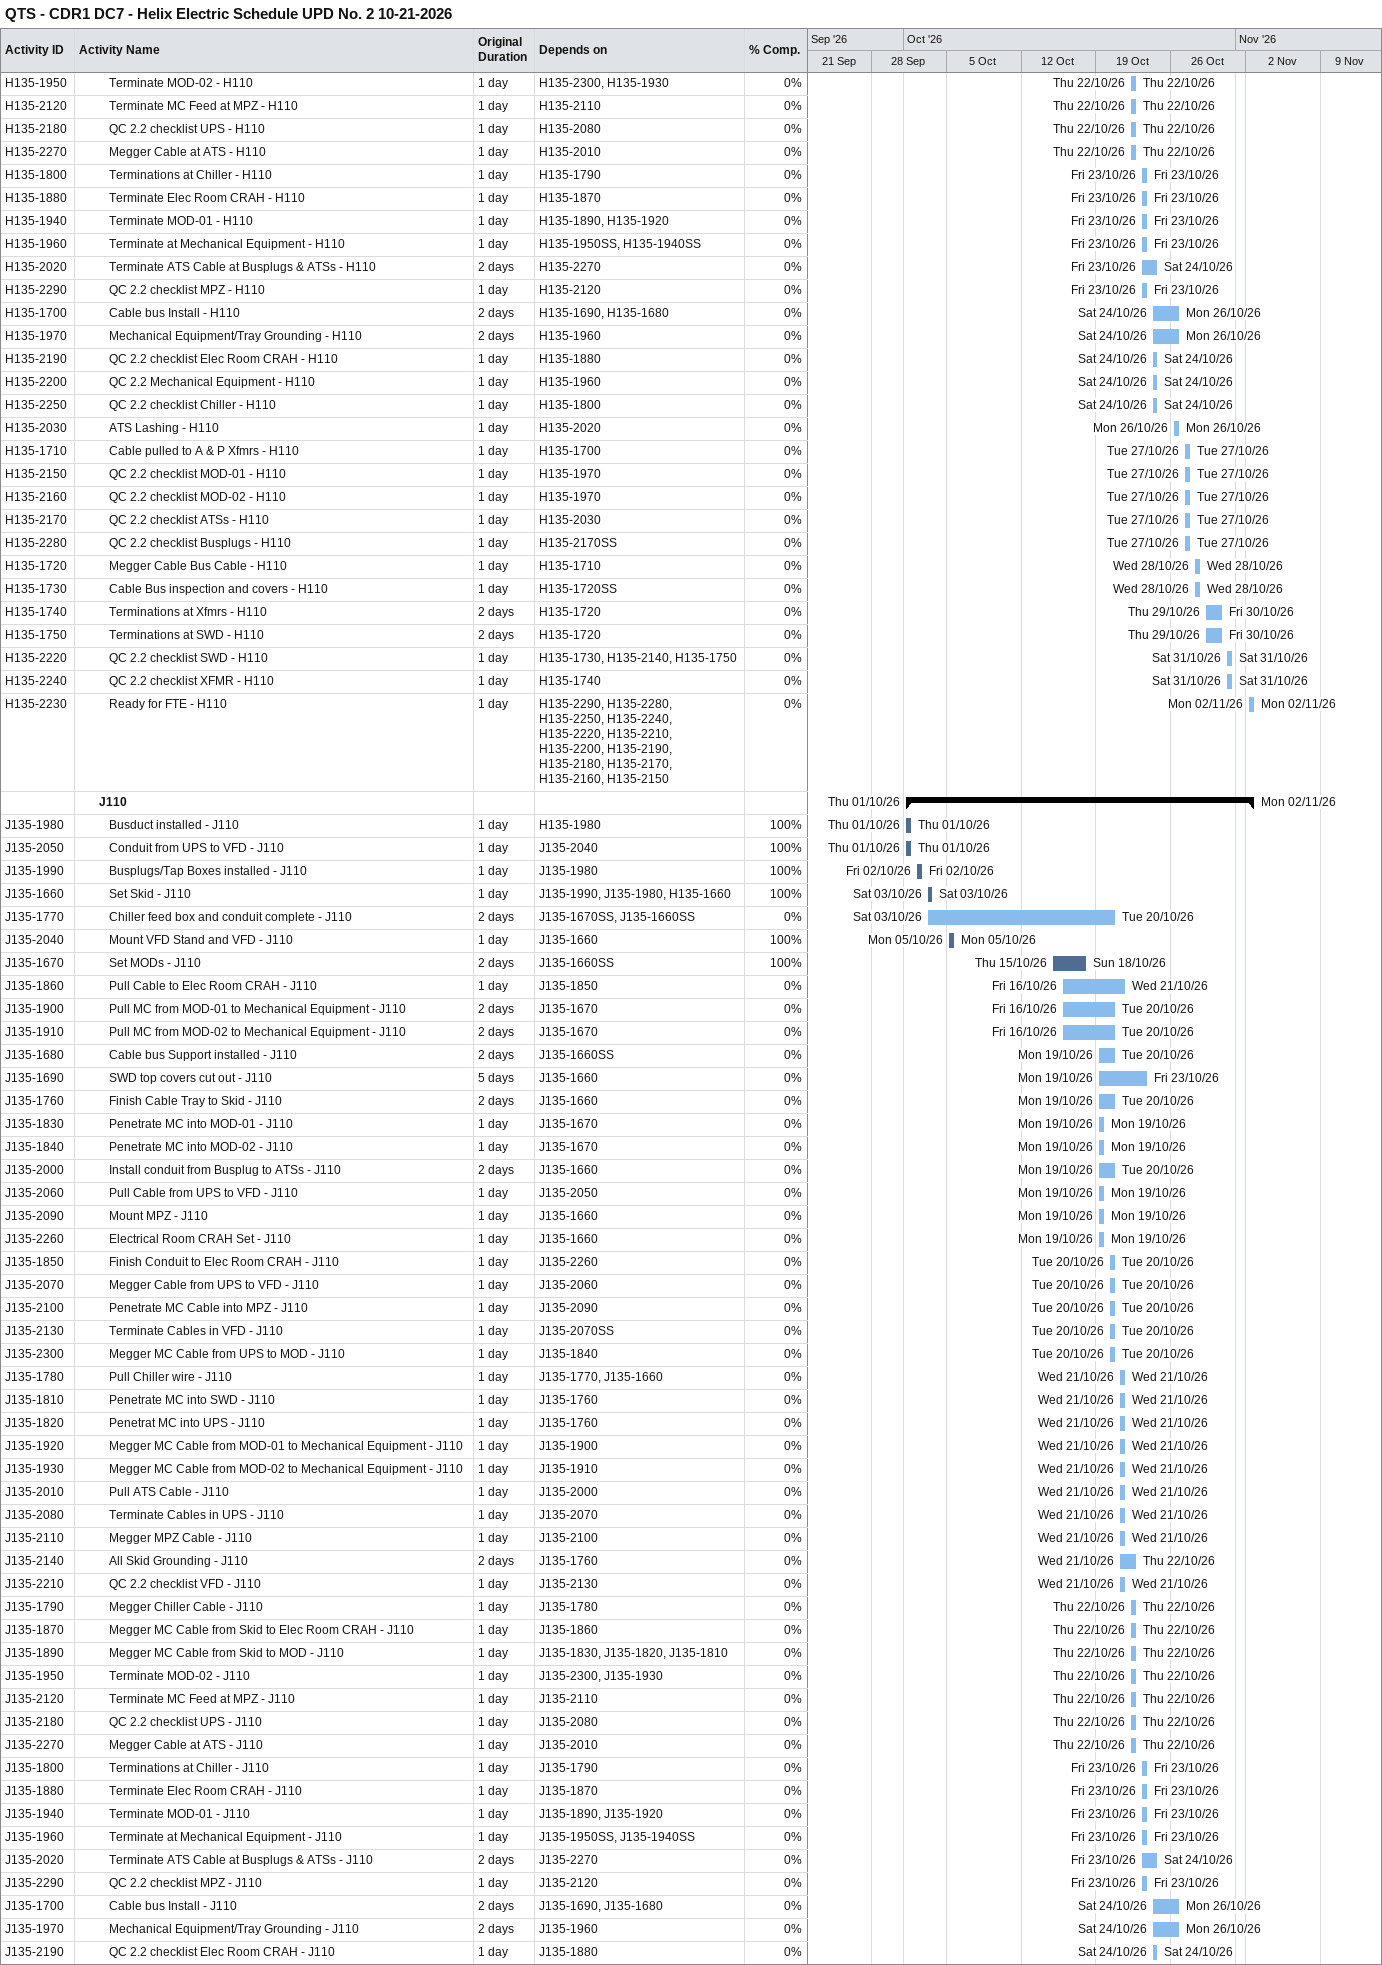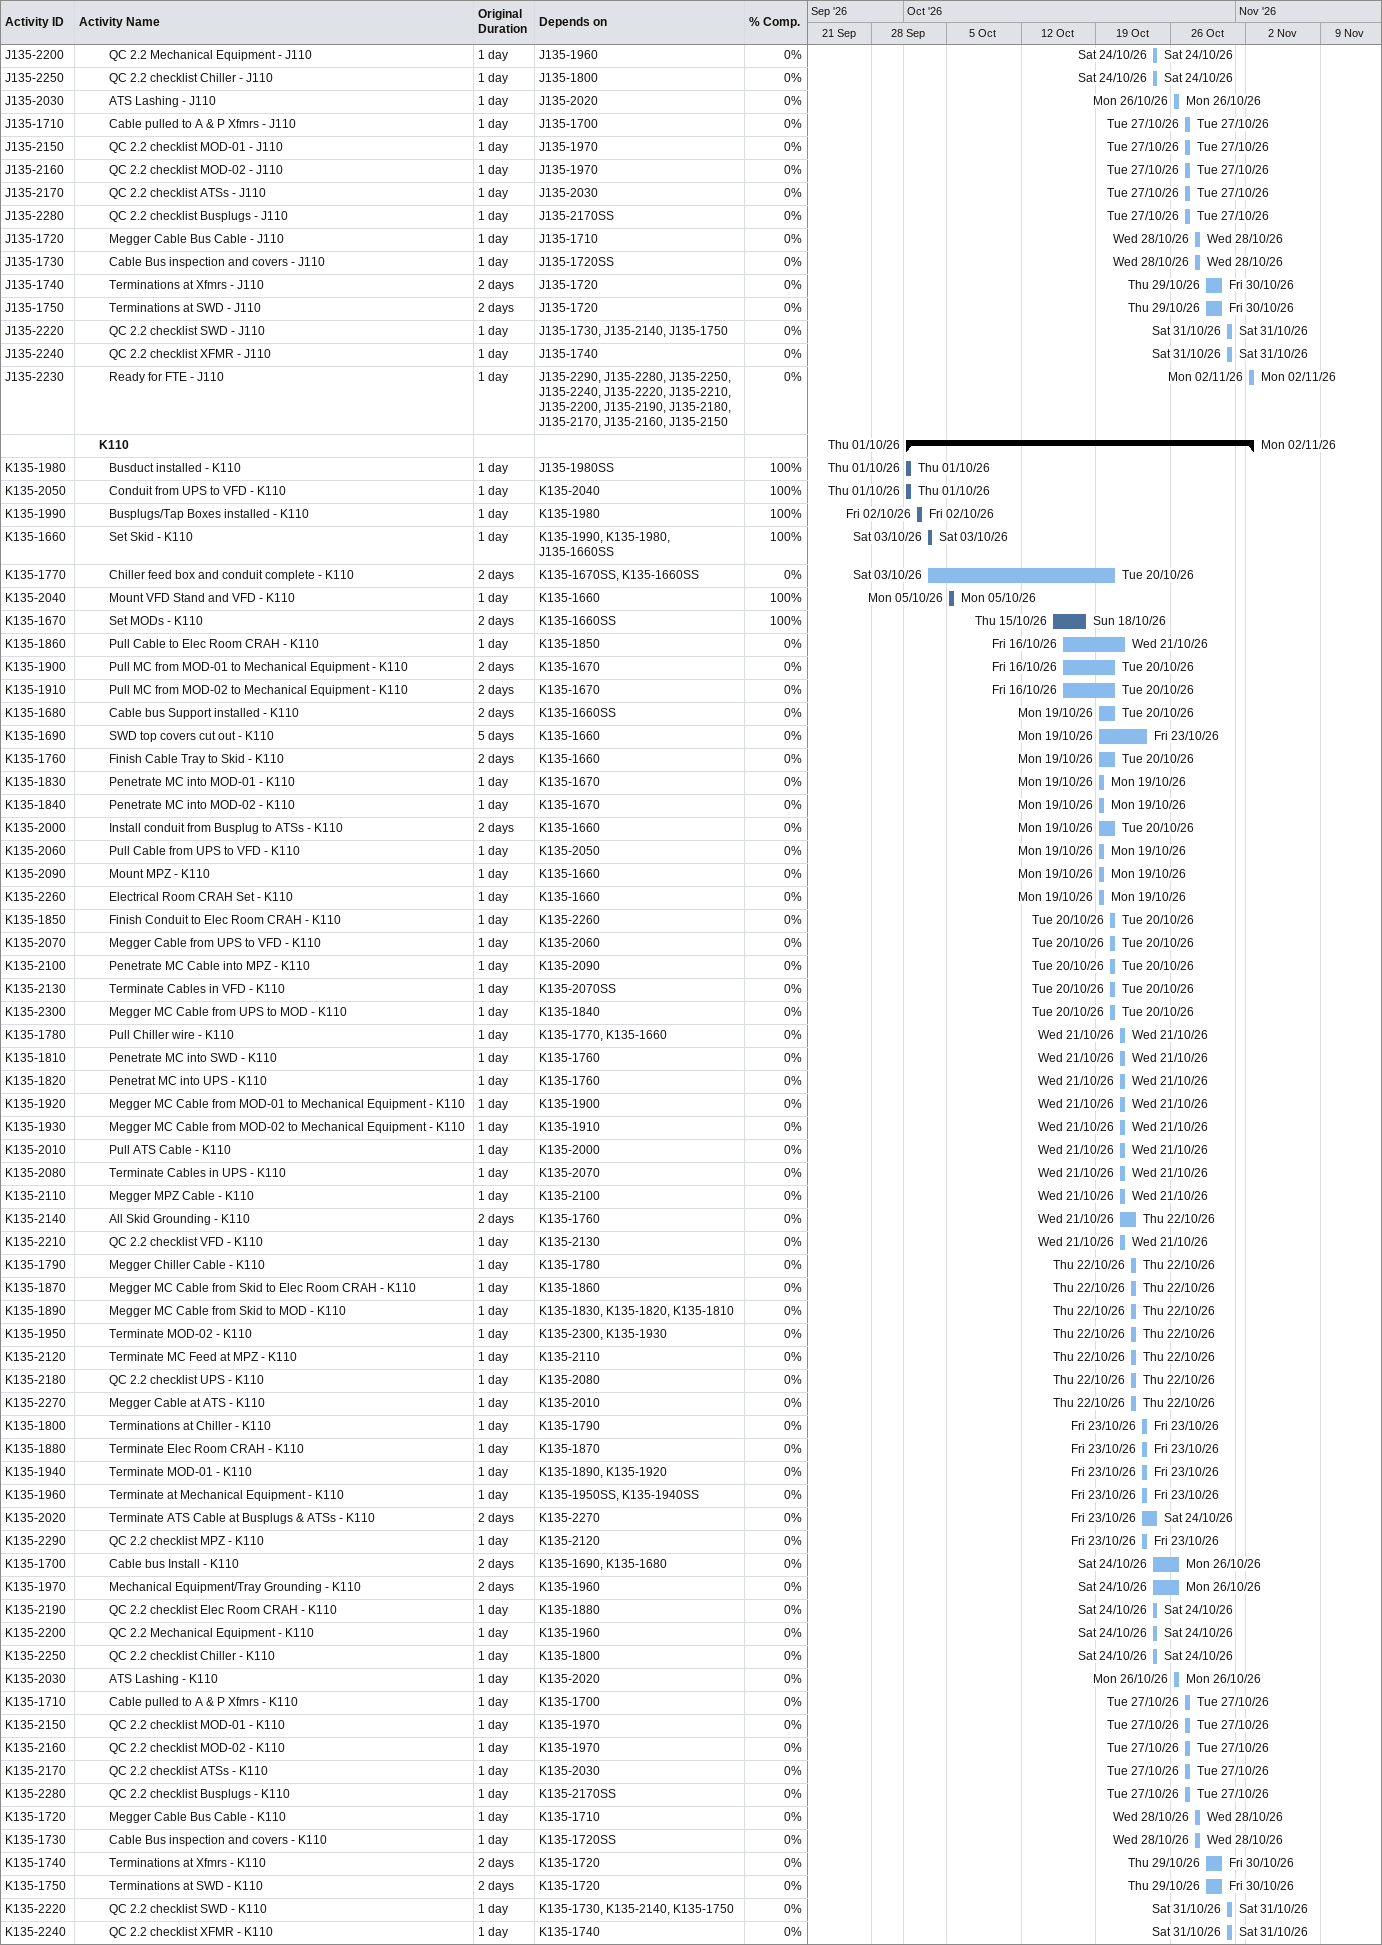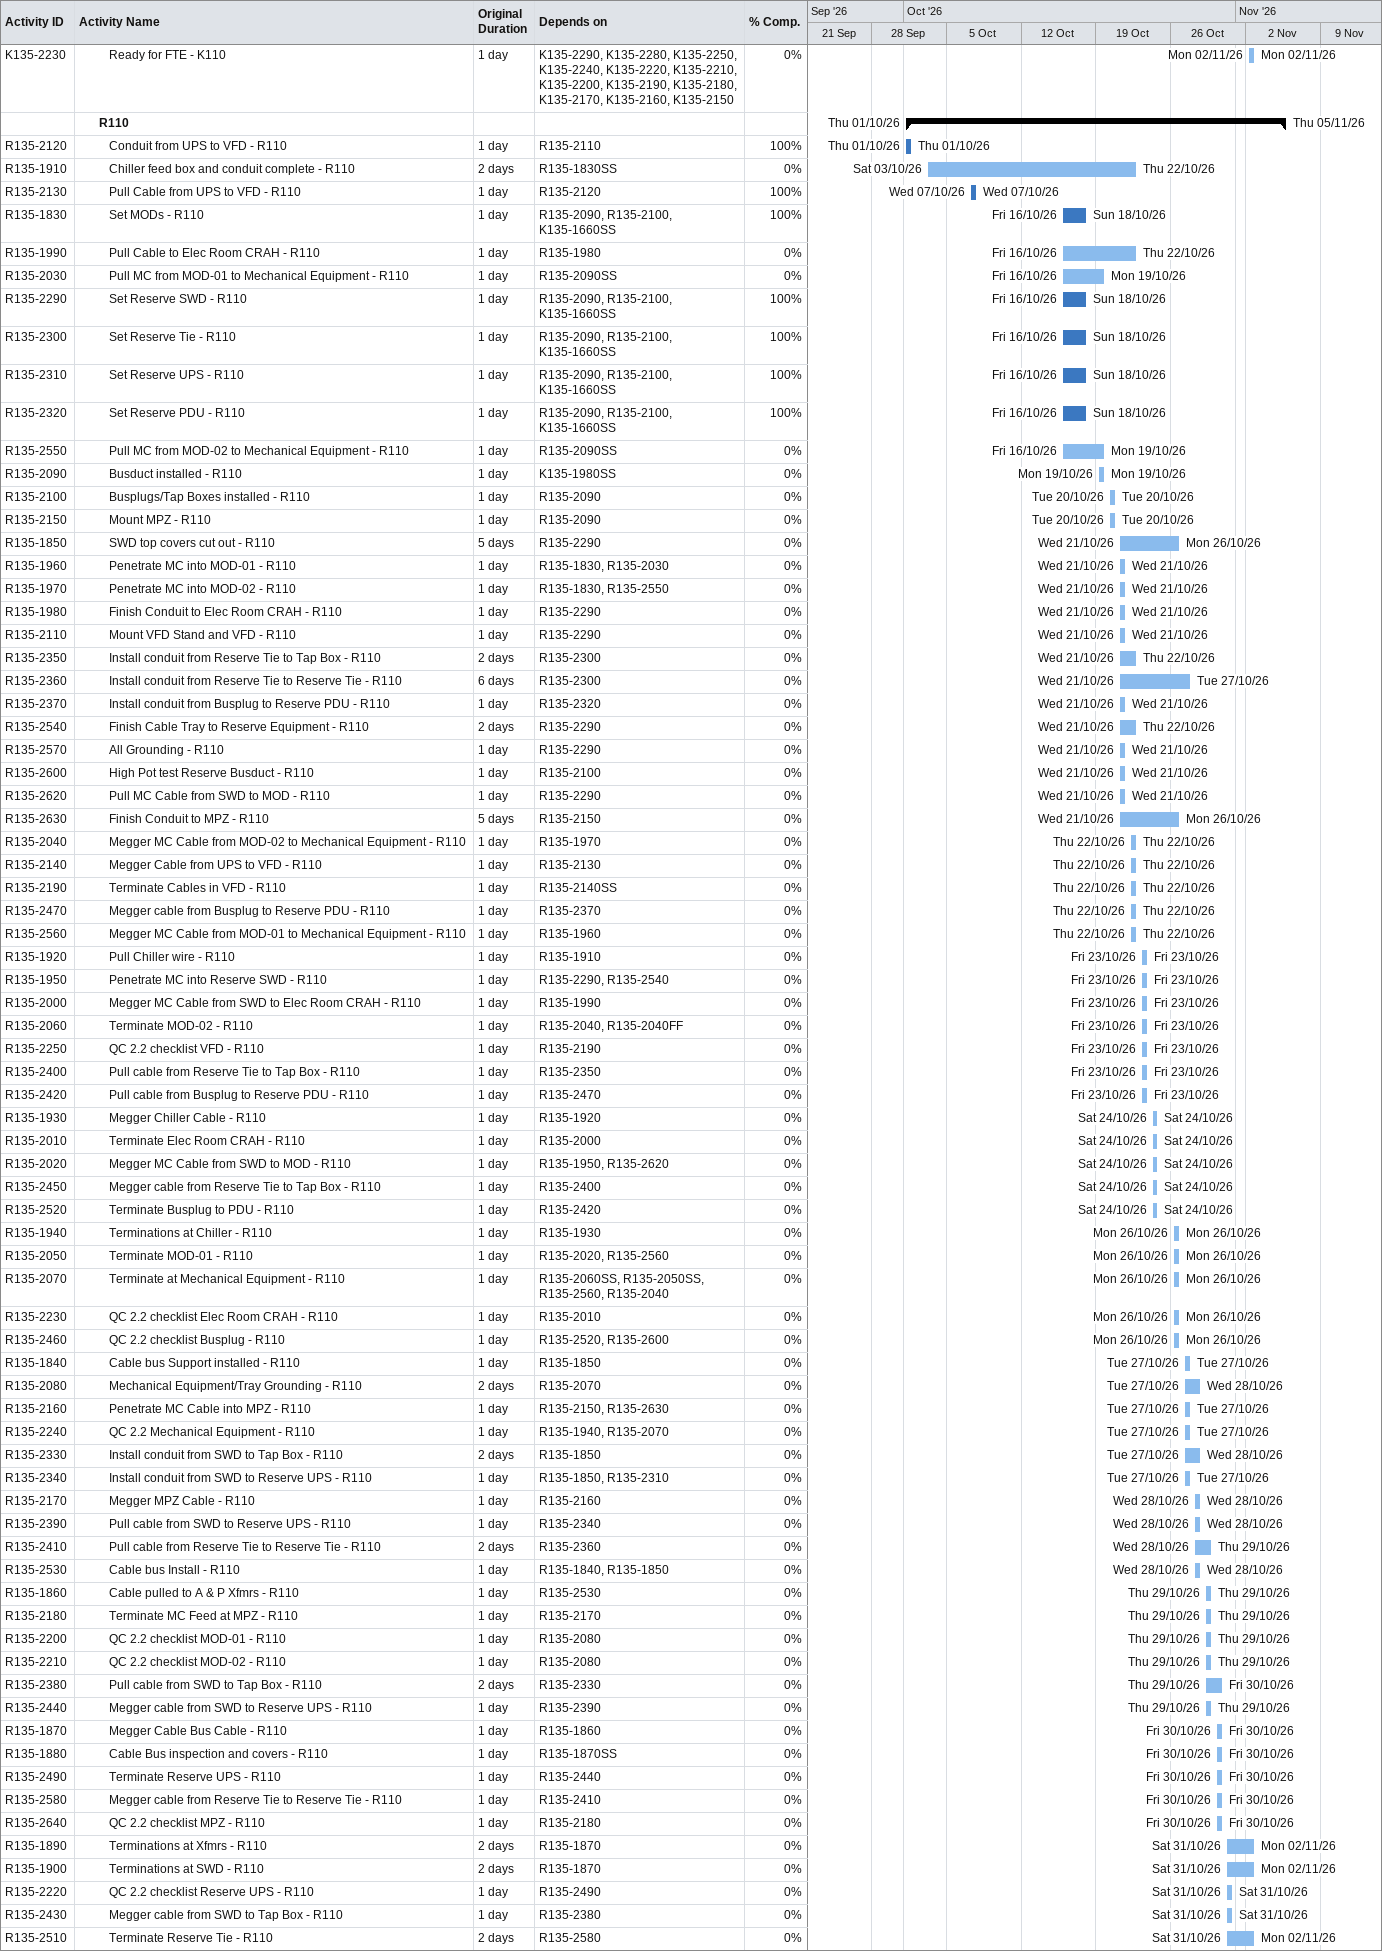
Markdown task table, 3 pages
QTS - CDR1 DC7 - Helix Electric Schedule UPD No. 2 10-21-2026

| ID | Level | Task | Original duration | Start | Finish | Predecessors | % complete |
|---|---|---|---|---|---|---|---|
| H135-1950 | 4 | Terminate MOD-02 - H110 | 1d | 2026-10-22 | 2026-10-22 | H135-2300, H135-1930 | 0 |
| H135-2120 | 4 | Terminate MC Feed at MPZ - H110 | 1d | 2026-10-22 | 2026-10-22 | H135-2110 | 0 |
| H135-2180 | 4 | QC 2.2 checklist UPS - H110 | 1d | 2026-10-22 | 2026-10-22 | H135-2080 | 0 |
| H135-2270 | 4 | Megger Cable at ATS - H110 | 1d | 2026-10-22 | 2026-10-22 | H135-2010 | 0 |
| H135-1800 | 4 | Terminations at Chiller - H110 | 1d | 2026-10-23 | 2026-10-23 | H135-1790 | 0 |
| H135-1880 | 4 | Terminate Elec Room CRAH - H110 | 1d | 2026-10-23 | 2026-10-23 | H135-1870 | 0 |
| H135-1940 | 4 | Terminate MOD-01 - H110 | 1d | 2026-10-23 | 2026-10-23 | H135-1890, H135-1920 | 0 |
| H135-1960 | 4 | Terminate at Mechanical Equipment - H110 | 1d | 2026-10-23 | 2026-10-23 | H135-1950SS, H135-1940SS | 0 |
| H135-2020 | 4 | Terminate ATS Cable at Busplugs & ATSs - H110 | 2d | 2026-10-23 | 2026-10-24 | H135-2270 | 0 |
| H135-2290 | 4 | QC 2.2 checklist MPZ - H110 | 1d | 2026-10-23 | 2026-10-23 | H135-2120 | 0 |
| H135-1700 | 4 | Cable bus Install - H110 | 2d | 2026-10-24 | 2026-10-26 | H135-1690, H135-1680 | 0 |
| H135-1970 | 4 | Mechanical Equipment/Tray Grounding - H110 | 2d | 2026-10-24 | 2026-10-26 | H135-1960 | 0 |
| H135-2190 | 4 | QC 2.2 checklist Elec Room CRAH - H110 | 1d | 2026-10-24 | 2026-10-24 | H135-1880 | 0 |
| H135-2200 | 4 | QC 2.2 Mechanical Equipment - H110 | 1d | 2026-10-24 | 2026-10-24 | H135-1960 | 0 |
| H135-2250 | 4 | QC 2.2 checklist Chiller - H110 | 1d | 2026-10-24 | 2026-10-24 | H135-1800 | 0 |
| H135-2030 | 4 | ATS Lashing - H110 | 1d | 2026-10-26 | 2026-10-26 | H135-2020 | 0 |
| H135-1710 | 4 | Cable pulled to A & P Xfmrs - H110 | 1d | 2026-10-27 | 2026-10-27 | H135-1700 | 0 |
| H135-2150 | 4 | QC 2.2 checklist MOD-01 - H110 | 1d | 2026-10-27 | 2026-10-27 | H135-1970 | 0 |
| H135-2160 | 4 | QC 2.2 checklist MOD-02 - H110 | 1d | 2026-10-27 | 2026-10-27 | H135-1970 | 0 |
| H135-2170 | 4 | QC 2.2 checklist ATSs - H110 | 1d | 2026-10-27 | 2026-10-27 | H135-2030 | 0 |
| H135-2280 | 4 | QC 2.2 checklist Busplugs - H110 | 1d | 2026-10-27 | 2026-10-27 | H135-2170SS | 0 |
| H135-1720 | 4 | Megger Cable Bus Cable - H110 | 1d | 2026-10-28 | 2026-10-28 | H135-1710 | 0 |
| H135-1730 | 4 | Cable Bus inspection and covers - H110 | 1d | 2026-10-28 | 2026-10-28 | H135-1720SS | 0 |
| H135-1740 | 4 | Terminations at Xfmrs - H110 | 2d | 2026-10-29 | 2026-10-30 | H135-1720 | 0 |
| H135-1750 | 4 | Terminations at SWD - H110 | 2d | 2026-10-29 | 2026-10-30 | H135-1720 | 0 |
| H135-2220 | 4 | QC 2.2 checklist SWD - H110 | 1d | 2026-10-31 | 2026-10-31 | H135-1730, H135-2140, H135-1750 | 0 |
| H135-2240 | 4 | QC 2.2 checklist XFMR - H110 | 1d | 2026-10-31 | 2026-10-31 | H135-1740 | 0 |
| H135-2230 | 4 | Ready for FTE - H110 | 1d | 2026-11-02 | 2026-11-02 | H135-2290, H135-2280, H135-2250, H135-2240, H135-2220, H135-2210, H135-2200, H135-2190, H135-2180, H135-2170, H135-2160, H135-2150 | 0 |
|  | 3 | **J110** |  | 2026-10-01 | 2026-11-02 |  |  |
| J135-1980 | 4 | Busduct installed - J110 | 1d | 2026-10-01 | 2026-10-01 | H135-1980 | 100 |
| J135-2050 | 4 | Conduit from UPS to VFD - J110 | 1d | 2026-10-01 | 2026-10-01 | J135-2040 | 100 |
| J135-1990 | 4 | Busplugs/Tap Boxes installed - J110 | 1d | 2026-10-02 | 2026-10-02 | J135-1980 | 100 |
| J135-1660 | 4 | Set Skid - J110 | 1d | 2026-10-03 | 2026-10-03 | J135-1990, J135-1980, H135-1660 | 100 |
| J135-1770 | 4 | Chiller feed box and conduit complete - J110 | 2d | 2026-10-03 | 2026-10-20 | J135-1670SS, J135-1660SS | 0 |
| J135-2040 | 4 | Mount VFD Stand and VFD - J110 | 1d | 2026-10-05 | 2026-10-05 | J135-1660 | 100 |
| J135-1670 | 4 | Set MODs - J110 | 2d | 2026-10-15 | 2026-10-18 | J135-1660SS | 100 |
| J135-1860 | 4 | Pull Cable to Elec Room CRAH - J110 | 1d | 2026-10-16 | 2026-10-21 | J135-1850 | 0 |
| J135-1900 | 4 | Pull MC from MOD-01 to Mechanical Equipment - J110 | 2d | 2026-10-16 | 2026-10-20 | J135-1670 | 0 |
| J135-1910 | 4 | Pull MC from MOD-02 to Mechanical Equipment - J110 | 2d | 2026-10-16 | 2026-10-20 | J135-1670 | 0 |
| J135-1680 | 4 | Cable bus Support installed - J110 | 2d | 2026-10-19 | 2026-10-20 | J135-1660SS | 0 |
| J135-1690 | 4 | SWD top covers cut out - J110 | 5d | 2026-10-19 | 2026-10-23 | J135-1660 | 0 |
| J135-1760 | 4 | Finish Cable Tray to Skid - J110 | 2d | 2026-10-19 | 2026-10-20 | J135-1660 | 0 |
| J135-1830 | 4 | Penetrate MC into MOD-01 - J110 | 1d | 2026-10-19 | 2026-10-19 | J135-1670 | 0 |
| J135-1840 | 4 | Penetrate MC into MOD-02 - J110 | 1d | 2026-10-19 | 2026-10-19 | J135-1670 | 0 |
| J135-2000 | 4 | Install conduit from Busplug to ATSs - J110 | 2d | 2026-10-19 | 2026-10-20 | J135-1660 | 0 |
| J135-2060 | 4 | Pull Cable from UPS to VFD - J110 | 1d | 2026-10-19 | 2026-10-19 | J135-2050 | 0 |
| J135-2090 | 4 | Mount MPZ - J110 | 1d | 2026-10-19 | 2026-10-19 | J135-1660 | 0 |
| J135-2260 | 4 | Electrical Room CRAH Set - J110 | 1d | 2026-10-19 | 2026-10-19 | J135-1660 | 0 |
| J135-1850 | 4 | Finish Conduit to Elec Room CRAH - J110 | 1d | 2026-10-20 | 2026-10-20 | J135-2260 | 0 |
| J135-2070 | 4 | Megger Cable from UPS to VFD - J110 | 1d | 2026-10-20 | 2026-10-20 | J135-2060 | 0 |
| J135-2100 | 4 | Penetrate MC Cable into MPZ - J110 | 1d | 2026-10-20 | 2026-10-20 | J135-2090 | 0 |
| J135-2130 | 4 | Terminate Cables in VFD - J110 | 1d | 2026-10-20 | 2026-10-20 | J135-2070SS | 0 |
| J135-2300 | 4 | Megger MC Cable from UPS to MOD - J110 | 1d | 2026-10-20 | 2026-10-20 | J135-1840 | 0 |
| J135-1780 | 4 | Pull Chiller wire - J110 | 1d | 2026-10-21 | 2026-10-21 | J135-1770, J135-1660 | 0 |
| J135-1810 | 4 | Penetrate MC into SWD - J110 | 1d | 2026-10-21 | 2026-10-21 | J135-1760 | 0 |
| J135-1820 | 4 | Penetrat MC into UPS - J110 | 1d | 2026-10-21 | 2026-10-21 | J135-1760 | 0 |
| J135-1920 | 4 | Megger MC Cable from MOD-01 to Mechanical Equipment - J110 | 1d | 2026-10-21 | 2026-10-21 | J135-1900 | 0 |
| J135-1930 | 4 | Megger MC Cable from MOD-02 to Mechanical Equipment - J110 | 1d | 2026-10-21 | 2026-10-21 | J135-1910 | 0 |
| J135-2010 | 4 | Pull ATS Cable - J110 | 1d | 2026-10-21 | 2026-10-21 | J135-2000 | 0 |
| J135-2080 | 4 | Terminate Cables in UPS - J110 | 1d | 2026-10-21 | 2026-10-21 | J135-2070 | 0 |
| J135-2110 | 4 | Megger MPZ Cable - J110 | 1d | 2026-10-21 | 2026-10-21 | J135-2100 | 0 |
| J135-2140 | 4 | All Skid Grounding - J110 | 2d | 2026-10-21 | 2026-10-22 | J135-1760 | 0 |
| J135-2210 | 4 | QC 2.2 checklist VFD - J110 | 1d | 2026-10-21 | 2026-10-21 | J135-2130 | 0 |
| J135-1790 | 4 | Megger Chiller Cable - J110 | 1d | 2026-10-22 | 2026-10-22 | J135-1780 | 0 |
| J135-1870 | 4 | Megger MC Cable from Skid to Elec Room CRAH - J110 | 1d | 2026-10-22 | 2026-10-22 | J135-1860 | 0 |
| J135-1890 | 4 | Megger MC Cable from Skid to MOD - J110 | 1d | 2026-10-22 | 2026-10-22 | J135-1830, J135-1820, J135-1810 | 0 |
| J135-1950 | 4 | Terminate MOD-02 - J110 | 1d | 2026-10-22 | 2026-10-22 | J135-2300, J135-1930 | 0 |
| J135-2120 | 4 | Terminate MC Feed at MPZ - J110 | 1d | 2026-10-22 | 2026-10-22 | J135-2110 | 0 |
| J135-2180 | 4 | QC 2.2 checklist UPS - J110 | 1d | 2026-10-22 | 2026-10-22 | J135-2080 | 0 |
| J135-2270 | 4 | Megger Cable at ATS - J110 | 1d | 2026-10-22 | 2026-10-22 | J135-2010 | 0 |
| J135-1800 | 4 | Terminations at Chiller - J110 | 1d | 2026-10-23 | 2026-10-23 | J135-1790 | 0 |
| J135-1880 | 4 | Terminate Elec Room CRAH - J110 | 1d | 2026-10-23 | 2026-10-23 | J135-1870 | 0 |
| J135-1940 | 4 | Terminate MOD-01 - J110 | 1d | 2026-10-23 | 2026-10-23 | J135-1890, J135-1920 | 0 |
| J135-1960 | 4 | Terminate at Mechanical Equipment - J110 | 1d | 2026-10-23 | 2026-10-23 | J135-1950SS, J135-1940SS | 0 |
| J135-2020 | 4 | Terminate ATS Cable at Busplugs & ATSs - J110 | 2d | 2026-10-23 | 2026-10-24 | J135-2270 | 0 |
| J135-2290 | 4 | QC 2.2 checklist MPZ - J110 | 1d | 2026-10-23 | 2026-10-23 | J135-2120 | 0 |
| J135-1700 | 4 | Cable bus Install - J110 | 2d | 2026-10-24 | 2026-10-26 | J135-1690, J135-1680 | 0 |
| J135-1970 | 4 | Mechanical Equipment/Tray Grounding - J110 | 2d | 2026-10-24 | 2026-10-26 | J135-1960 | 0 |
| J135-2190 | 4 | QC 2.2 checklist Elec Room CRAH - J110 | 1d | 2026-10-24 | 2026-10-24 | J135-1880 | 0 |
| J135-2200 | 4 | QC 2.2 Mechanical Equipment - J110 | 1d | 2026-10-24 | 2026-10-24 | J135-1960 | 0 |
| J135-2250 | 4 | QC 2.2 checklist Chiller - J110 | 1d | 2026-10-24 | 2026-10-24 | J135-1800 | 0 |
| J135-2030 | 4 | ATS Lashing - J110 | 1d | 2026-10-26 | 2026-10-26 | J135-2020 | 0 |
| J135-1710 | 4 | Cable pulled to A & P Xfmrs - J110 | 1d | 2026-10-27 | 2026-10-27 | J135-1700 | 0 |
| J135-2150 | 4 | QC 2.2 checklist MOD-01 - J110 | 1d | 2026-10-27 | 2026-10-27 | J135-1970 | 0 |
| J135-2160 | 4 | QC 2.2 checklist MOD-02 - J110 | 1d | 2026-10-27 | 2026-10-27 | J135-1970 | 0 |
| J135-2170 | 4 | QC 2.2 checklist ATSs - J110 | 1d | 2026-10-27 | 2026-10-27 | J135-2030 | 0 |
| J135-2280 | 4 | QC 2.2 checklist Busplugs - J110 | 1d | 2026-10-27 | 2026-10-27 | J135-2170SS | 0 |
| J135-1720 | 4 | Megger Cable Bus Cable - J110 | 1d | 2026-10-28 | 2026-10-28 | J135-1710 | 0 |
| J135-1730 | 4 | Cable Bus inspection and covers - J110 | 1d | 2026-10-28 | 2026-10-28 | J135-1720SS | 0 |
| J135-1740 | 4 | Terminations at Xfmrs - J110 | 2d | 2026-10-29 | 2026-10-30 | J135-1720 | 0 |
| J135-1750 | 4 | Terminations at SWD - J110 | 2d | 2026-10-29 | 2026-10-30 | J135-1720 | 0 |
| J135-2220 | 4 | QC 2.2 checklist SWD - J110 | 1d | 2026-10-31 | 2026-10-31 | J135-1730, J135-2140, J135-1750 | 0 |
| J135-2240 | 4 | QC 2.2 checklist XFMR - J110 | 1d | 2026-10-31 | 2026-10-31 | J135-1740 | 0 |
| J135-2230 | 4 | Ready for FTE - J110 | 1d | 2026-11-02 | 2026-11-02 | J135-2290, J135-2280, J135-2250, J135-2240, J135-2220, J135-2210, J135-2200, J135-2190, J135-2180, J135-2170, J135-2160, J135-2150 | 0 |
|  | 3 | **K110** |  | 2026-10-01 | 2026-11-02 |  |  |
| K135-1980 | 4 | Busduct installed - K110 | 1d | 2026-10-01 | 2026-10-01 | J135-1980SS | 100 |
| K135-2050 | 4 | Conduit from UPS to VFD - K110 | 1d | 2026-10-01 | 2026-10-01 | K135-2040 | 100 |
| K135-1990 | 4 | Busplugs/Tap Boxes installed - K110 | 1d | 2026-10-02 | 2026-10-02 | K135-1980 | 100 |
| K135-1660 | 4 | Set Skid - K110 | 1d | 2026-10-03 | 2026-10-03 | K135-1990, K135-1980, J135-1660SS | 100 |
| K135-1770 | 4 | Chiller feed box and conduit complete - K110 | 2d | 2026-10-03 | 2026-10-20 | K135-1670SS, K135-1660SS | 0 |
| K135-2040 | 4 | Mount VFD Stand and VFD - K110 | 1d | 2026-10-05 | 2026-10-05 | K135-1660 | 100 |
| K135-1670 | 4 | Set MODs - K110 | 2d | 2026-10-15 | 2026-10-18 | K135-1660SS | 100 |
| K135-1860 | 4 | Pull Cable to Elec Room CRAH - K110 | 1d | 2026-10-16 | 2026-10-21 | K135-1850 | 0 |
| K135-1900 | 4 | Pull MC from MOD-01 to Mechanical Equipment - K110 | 2d | 2026-10-16 | 2026-10-20 | K135-1670 | 0 |
| K135-1910 | 4 | Pull MC from MOD-02 to Mechanical Equipment - K110 | 2d | 2026-10-16 | 2026-10-20 | K135-1670 | 0 |
| K135-1680 | 4 | Cable bus Support installed - K110 | 2d | 2026-10-19 | 2026-10-20 | K135-1660SS | 0 |
| K135-1690 | 4 | SWD top covers cut out - K110 | 5d | 2026-10-19 | 2026-10-23 | K135-1660 | 0 |
| K135-1760 | 4 | Finish Cable Tray to Skid - K110 | 2d | 2026-10-19 | 2026-10-20 | K135-1660 | 0 |
| K135-1830 | 4 | Penetrate MC into MOD-01 - K110 | 1d | 2026-10-19 | 2026-10-19 | K135-1670 | 0 |
| K135-1840 | 4 | Penetrate MC into MOD-02 - K110 | 1d | 2026-10-19 | 2026-10-19 | K135-1670 | 0 |
| K135-2000 | 4 | Install conduit from Busplug to ATSs - K110 | 2d | 2026-10-19 | 2026-10-20 | K135-1660 | 0 |
| K135-2060 | 4 | Pull Cable from UPS to VFD - K110 | 1d | 2026-10-19 | 2026-10-19 | K135-2050 | 0 |
| K135-2090 | 4 | Mount MPZ - K110 | 1d | 2026-10-19 | 2026-10-19 | K135-1660 | 0 |
| K135-2260 | 4 | Electrical Room CRAH Set - K110 | 1d | 2026-10-19 | 2026-10-19 | K135-1660 | 0 |
| K135-1850 | 4 | Finish Conduit to Elec Room CRAH - K110 | 1d | 2026-10-20 | 2026-10-20 | K135-2260 | 0 |
| K135-2070 | 4 | Megger Cable from UPS to VFD - K110 | 1d | 2026-10-20 | 2026-10-20 | K135-2060 | 0 |
| K135-2100 | 4 | Penetrate MC Cable into MPZ - K110 | 1d | 2026-10-20 | 2026-10-20 | K135-2090 | 0 |
| K135-2130 | 4 | Terminate Cables in VFD - K110 | 1d | 2026-10-20 | 2026-10-20 | K135-2070SS | 0 |
| K135-2300 | 4 | Megger MC Cable from UPS to MOD - K110 | 1d | 2026-10-20 | 2026-10-20 | K135-1840 | 0 |
| K135-1780 | 4 | Pull Chiller wire - K110 | 1d | 2026-10-21 | 2026-10-21 | K135-1770, K135-1660 | 0 |
| K135-1810 | 4 | Penetrate MC into SWD - K110 | 1d | 2026-10-21 | 2026-10-21 | K135-1760 | 0 |
| K135-1820 | 4 | Penetrat MC into UPS - K110 | 1d | 2026-10-21 | 2026-10-21 | K135-1760 | 0 |
| K135-1920 | 4 | Megger MC Cable from MOD-01 to Mechanical Equipment - K110 | 1d | 2026-10-21 | 2026-10-21 | K135-1900 | 0 |
| K135-1930 | 4 | Megger MC Cable from MOD-02 to Mechanical Equipment - K110 | 1d | 2026-10-21 | 2026-10-21 | K135-1910 | 0 |
| K135-2010 | 4 | Pull ATS Cable - K110 | 1d | 2026-10-21 | 2026-10-21 | K135-2000 | 0 |
| K135-2080 | 4 | Terminate Cables in UPS - K110 | 1d | 2026-10-21 | 2026-10-21 | K135-2070 | 0 |
| K135-2110 | 4 | Megger MPZ Cable - K110 | 1d | 2026-10-21 | 2026-10-21 | K135-2100 | 0 |
| K135-2140 | 4 | All Skid Grounding - K110 | 2d | 2026-10-21 | 2026-10-22 | K135-1760 | 0 |
| K135-2210 | 4 | QC 2.2 checklist VFD - K110 | 1d | 2026-10-21 | 2026-10-21 | K135-2130 | 0 |
| K135-1790 | 4 | Megger Chiller Cable - K110 | 1d | 2026-10-22 | 2026-10-22 | K135-1780 | 0 |
| K135-1870 | 4 | Megger MC Cable from Skid to Elec Room CRAH - K110 | 1d | 2026-10-22 | 2026-10-22 | K135-1860 | 0 |
| K135-1890 | 4 | Megger MC Cable from Skid to MOD - K110 | 1d | 2026-10-22 | 2026-10-22 | K135-1830, K135-1820, K135-1810 | 0 |
| K135-1950 | 4 | Terminate MOD-02 - K110 | 1d | 2026-10-22 | 2026-10-22 | K135-2300, K135-1930 | 0 |
| K135-2120 | 4 | Terminate MC Feed at MPZ - K110 | 1d | 2026-10-22 | 2026-10-22 | K135-2110 | 0 |
| K135-2180 | 4 | QC 2.2 checklist UPS - K110 | 1d | 2026-10-22 | 2026-10-22 | K135-2080 | 0 |
| K135-2270 | 4 | Megger Cable at ATS - K110 | 1d | 2026-10-22 | 2026-10-22 | K135-2010 | 0 |
| K135-1800 | 4 | Terminations at Chiller - K110 | 1d | 2026-10-23 | 2026-10-23 | K135-1790 | 0 |
| K135-1880 | 4 | Terminate Elec Room CRAH - K110 | 1d | 2026-10-23 | 2026-10-23 | K135-1870 | 0 |
| K135-1940 | 4 | Terminate MOD-01 - K110 | 1d | 2026-10-23 | 2026-10-23 | K135-1890, K135-1920 | 0 |
| K135-1960 | 4 | Terminate at Mechanical Equipment - K110 | 1d | 2026-10-23 | 2026-10-23 | K135-1950SS, K135-1940SS | 0 |
| K135-2020 | 4 | Terminate ATS Cable at Busplugs & ATSs - K110 | 2d | 2026-10-23 | 2026-10-24 | K135-2270 | 0 |
| K135-2290 | 4 | QC 2.2 checklist MPZ - K110 | 1d | 2026-10-23 | 2026-10-23 | K135-2120 | 0 |
| K135-1700 | 4 | Cable bus Install - K110 | 2d | 2026-10-24 | 2026-10-26 | K135-1690, K135-1680 | 0 |
| K135-1970 | 4 | Mechanical Equipment/Tray Grounding - K110 | 2d | 2026-10-24 | 2026-10-26 | K135-1960 | 0 |
| K135-2190 | 4 | QC 2.2 checklist Elec Room CRAH - K110 | 1d | 2026-10-24 | 2026-10-24 | K135-1880 | 0 |
| K135-2200 | 4 | QC 2.2 Mechanical Equipment - K110 | 1d | 2026-10-24 | 2026-10-24 | K135-1960 | 0 |
| K135-2250 | 4 | QC 2.2 checklist Chiller - K110 | 1d | 2026-10-24 | 2026-10-24 | K135-1800 | 0 |
| K135-2030 | 4 | ATS Lashing - K110 | 1d | 2026-10-26 | 2026-10-26 | K135-2020 | 0 |
| K135-1710 | 4 | Cable pulled to A & P Xfmrs - K110 | 1d | 2026-10-27 | 2026-10-27 | K135-1700 | 0 |
| K135-2150 | 4 | QC 2.2 checklist MOD-01 - K110 | 1d | 2026-10-27 | 2026-10-27 | K135-1970 | 0 |
| K135-2160 | 4 | QC 2.2 checklist MOD-02 - K110 | 1d | 2026-10-27 | 2026-10-27 | K135-1970 | 0 |
| K135-2170 | 4 | QC 2.2 checklist ATSs - K110 | 1d | 2026-10-27 | 2026-10-27 | K135-2030 | 0 |
| K135-2280 | 4 | QC 2.2 checklist Busplugs - K110 | 1d | 2026-10-27 | 2026-10-27 | K135-2170SS | 0 |
| K135-1720 | 4 | Megger Cable Bus Cable - K110 | 1d | 2026-10-28 | 2026-10-28 | K135-1710 | 0 |
| K135-1730 | 4 | Cable Bus inspection and covers - K110 | 1d | 2026-10-28 | 2026-10-28 | K135-1720SS | 0 |
| K135-1740 | 4 | Terminations at Xfmrs - K110 | 2d | 2026-10-29 | 2026-10-30 | K135-1720 | 0 |
| K135-1750 | 4 | Terminations at SWD - K110 | 2d | 2026-10-29 | 2026-10-30 | K135-1720 | 0 |
| K135-2220 | 4 | QC 2.2 checklist SWD - K110 | 1d | 2026-10-31 | 2026-10-31 | K135-1730, K135-2140, K135-1750 | 0 |
| K135-2240 | 4 | QC 2.2 checklist XFMR - K110 | 1d | 2026-10-31 | 2026-10-31 | K135-1740 | 0 |
| K135-2230 | 4 | Ready for FTE - K110 | 1d | 2026-11-02 | 2026-11-02 | K135-2290, K135-2280, K135-2250, K135-2240, K135-2220, K135-2210, K135-2200, K135-2190, K135-2180, K135-2170, K135-2160, K135-2150 | 0 |
|  | 3 | **R110** |  | 2026-10-01 | 2026-11-05 |  |  |
| R135-2120 | 4 | Conduit from UPS to VFD - R110 | 1d | 2026-10-01 | 2026-10-01 | R135-2110 | 100 |
| R135-1910 | 4 | Chiller feed box and conduit complete - R110 | 2d | 2026-10-03 | 2026-10-22 | R135-1830SS | 0 |
| R135-2130 | 4 | Pull Cable from UPS to VFD - R110 | 1d | 2026-10-07 | 2026-10-07 | R135-2120 | 100 |
| R135-1830 | 4 | Set MODs - R110 | 1d | 2026-10-16 | 2026-10-18 | R135-2090, R135-2100, K135-1660SS | 100 |
| R135-1990 | 4 | Pull Cable to Elec Room CRAH - R110 | 1d | 2026-10-16 | 2026-10-22 | R135-1980 | 0 |
| R135-2030 | 4 | Pull MC from MOD-01 to Mechanical Equipment - R110 | 1d | 2026-10-16 | 2026-10-19 | R135-2090SS | 0 |
| R135-2290 | 4 | Set Reserve SWD - R110 | 1d | 2026-10-16 | 2026-10-18 | R135-2090, R135-2100, K135-1660SS | 100 |
| R135-2300 | 4 | Set Reserve Tie - R110 | 1d | 2026-10-16 | 2026-10-18 | R135-2090, R135-2100, K135-1660SS | 100 |
| R135-2310 | 4 | Set Reserve UPS - R110 | 1d | 2026-10-16 | 2026-10-18 | R135-2090, R135-2100, K135-1660SS | 100 |
| R135-2320 | 4 | Set Reserve PDU - R110 | 1d | 2026-10-16 | 2026-10-18 | R135-2090, R135-2100, K135-1660SS | 100 |
| R135-2550 | 4 | Pull MC from MOD-02 to Mechanical Equipment - R110 | 1d | 2026-10-16 | 2026-10-19 | R135-2090SS | 0 |
| R135-2090 | 4 | Busduct installed - R110 | 1d | 2026-10-19 | 2026-10-19 | K135-1980SS | 0 |
| R135-2100 | 4 | Busplugs/Tap Boxes installed - R110 | 1d | 2026-10-20 | 2026-10-20 | R135-2090 | 0 |
| R135-2150 | 4 | Mount MPZ - R110 | 1d | 2026-10-20 | 2026-10-20 | R135-2090 | 0 |
| R135-1850 | 4 | SWD top covers cut out - R110 | 5d | 2026-10-21 | 2026-10-26 | R135-2290 | 0 |
| R135-1960 | 4 | Penetrate MC into MOD-01 - R110 | 1d | 2026-10-21 | 2026-10-21 | R135-1830, R135-2030 | 0 |
| R135-1970 | 4 | Penetrate MC into MOD-02 - R110 | 1d | 2026-10-21 | 2026-10-21 | R135-1830, R135-2550 | 0 |
| R135-1980 | 4 | Finish Conduit to Elec Room CRAH - R110 | 1d | 2026-10-21 | 2026-10-21 | R135-2290 | 0 |
| R135-2110 | 4 | Mount VFD Stand and VFD - R110 | 1d | 2026-10-21 | 2026-10-21 | R135-2290 | 0 |
| R135-2350 | 4 | Install conduit from Reserve Tie to Tap Box - R110 | 2d | 2026-10-21 | 2026-10-22 | R135-2300 | 0 |
| R135-2360 | 4 | Install conduit from Reserve Tie to Reserve Tie - R110 | 6d | 2026-10-21 | 2026-10-27 | R135-2300 | 0 |
| R135-2370 | 4 | Install conduit from Busplug to Reserve PDU - R110 | 1d | 2026-10-21 | 2026-10-21 | R135-2320 | 0 |
| R135-2540 | 4 | Finish Cable Tray to Reserve Equipment - R110 | 2d | 2026-10-21 | 2026-10-22 | R135-2290 | 0 |
| R135-2570 | 4 | All Grounding - R110 | 1d | 2026-10-21 | 2026-10-21 | R135-2290 | 0 |
| R135-2600 | 4 | High Pot test Reserve Busduct - R110 | 1d | 2026-10-21 | 2026-10-21 | R135-2100 | 0 |
| R135-2620 | 4 | Pull MC Cable from SWD to MOD - R110 | 1d | 2026-10-21 | 2026-10-21 | R135-2290 | 0 |
| R135-2630 | 4 | Finish Conduit to MPZ - R110 | 5d | 2026-10-21 | 2026-10-26 | R135-2150 | 0 |
| R135-2040 | 4 | Megger MC Cable from MOD-02 to Mechanical Equipment - R110 | 1d | 2026-10-22 | 2026-10-22 | R135-1970 | 0 |
| R135-2140 | 4 | Megger Cable from UPS to VFD - R110 | 1d | 2026-10-22 | 2026-10-22 | R135-2130 | 0 |
| R135-2190 | 4 | Terminate Cables in VFD - R110 | 1d | 2026-10-22 | 2026-10-22 | R135-2140SS | 0 |
| R135-2470 | 4 | Megger cable from Busplug to Reserve PDU - R110 | 1d | 2026-10-22 | 2026-10-22 | R135-2370 | 0 |
| R135-2560 | 4 | Megger MC Cable from MOD-01 to Mechanical Equipment - R110 | 1d | 2026-10-22 | 2026-10-22 | R135-1960 | 0 |
| R135-1920 | 4 | Pull Chiller wire - R110 | 1d | 2026-10-23 | 2026-10-23 | R135-1910 | 0 |
| R135-1950 | 4 | Penetrate MC into Reserve SWD - R110 | 1d | 2026-10-23 | 2026-10-23 | R135-2290, R135-2540 | 0 |
| R135-2000 | 4 | Megger MC Cable from SWD to Elec Room CRAH - R110 | 1d | 2026-10-23 | 2026-10-23 | R135-1990 | 0 |
| R135-2060 | 4 | Terminate MOD-02 - R110 | 1d | 2026-10-23 | 2026-10-23 | R135-2040, R135-2040FF | 0 |
| R135-2250 | 4 | QC 2.2 checklist VFD - R110 | 1d | 2026-10-23 | 2026-10-23 | R135-2190 | 0 |
| R135-2400 | 4 | Pull cable from Reserve Tie to Tap Box - R110 | 1d | 2026-10-23 | 2026-10-23 | R135-2350 | 0 |
| R135-2420 | 4 | Pull cable from Busplug to Reserve PDU - R110 | 1d | 2026-10-23 | 2026-10-23 | R135-2470 | 0 |
| R135-1930 | 4 | Megger Chiller Cable - R110 | 1d | 2026-10-24 | 2026-10-24 | R135-1920 | 0 |
| R135-2010 | 4 | Terminate Elec Room CRAH - R110 | 1d | 2026-10-24 | 2026-10-24 | R135-2000 | 0 |
| R135-2020 | 4 | Megger MC Cable from SWD to MOD - R110 | 1d | 2026-10-24 | 2026-10-24 | R135-1950, R135-2620 | 0 |
| R135-2450 | 4 | Megger cable from Reserve Tie to Tap Box - R110 | 1d | 2026-10-24 | 2026-10-24 | R135-2400 | 0 |
| R135-2520 | 4 | Terminate Busplug to PDU - R110 | 1d | 2026-10-24 | 2026-10-24 | R135-2420 | 0 |
| R135-1940 | 4 | Terminations at Chiller - R110 | 1d | 2026-10-26 | 2026-10-26 | R135-1930 | 0 |
| R135-2050 | 4 | Terminate MOD-01 - R110 | 1d | 2026-10-26 | 2026-10-26 | R135-2020, R135-2560 | 0 |
| R135-2070 | 4 | Terminate at Mechanical Equipment - R110 | 1d | 2026-10-26 | 2026-10-26 | R135-2060SS, R135-2050SS, R135-2560, R135-2040 | 0 |
| R135-2230 | 4 | QC 2.2 checklist Elec Room CRAH - R110 | 1d | 2026-10-26 | 2026-10-26 | R135-2010 | 0 |
| R135-2460 | 4 | QC 2.2 checklist Busplug - R110 | 1d | 2026-10-26 | 2026-10-26 | R135-2520, R135-2600 | 0 |
| R135-1840 | 4 | Cable bus Support installed - R110 | 1d | 2026-10-27 | 2026-10-27 | R135-1850 | 0 |
| R135-2080 | 4 | Mechanical Equipment/Tray Grounding - R110 | 2d | 2026-10-27 | 2026-10-28 | R135-2070 | 0 |
| R135-2160 | 4 | Penetrate MC Cable into MPZ - R110 | 1d | 2026-10-27 | 2026-10-27 | R135-2150, R135-2630 | 0 |
| R135-2240 | 4 | QC 2.2 Mechanical Equipment - R110 | 1d | 2026-10-27 | 2026-10-27 | R135-1940, R135-2070 | 0 |
| R135-2330 | 4 | Install conduit from SWD to Tap Box - R110 | 2d | 2026-10-27 | 2026-10-28 | R135-1850 | 0 |
| R135-2340 | 4 | Install conduit from SWD to Reserve UPS - R110 | 1d | 2026-10-27 | 2026-10-27 | R135-1850, R135-2310 | 0 |
| R135-2170 | 4 | Megger MPZ Cable - R110 | 1d | 2026-10-28 | 2026-10-28 | R135-2160 | 0 |
| R135-2390 | 4 | Pull cable from SWD to Reserve UPS - R110 | 1d | 2026-10-28 | 2026-10-28 | R135-2340 | 0 |
| R135-2410 | 4 | Pull cable from Reserve Tie to Reserve Tie - R110 | 2d | 2026-10-28 | 2026-10-29 | R135-2360 | 0 |
| R135-2530 | 4 | Cable bus Install - R110 | 1d | 2026-10-28 | 2026-10-28 | R135-1840, R135-1850 | 0 |
| R135-1860 | 4 | Cable pulled to A & P Xfmrs - R110 | 1d | 2026-10-29 | 2026-10-29 | R135-2530 | 0 |
| R135-2180 | 4 | Terminate MC Feed at MPZ - R110 | 1d | 2026-10-29 | 2026-10-29 | R135-2170 | 0 |
| R135-2200 | 4 | QC 2.2 checklist MOD-01 - R110 | 1d | 2026-10-29 | 2026-10-29 | R135-2080 | 0 |
| R135-2210 | 4 | QC 2.2 checklist MOD-02 - R110 | 1d | 2026-10-29 | 2026-10-29 | R135-2080 | 0 |
| R135-2380 | 4 | Pull cable from SWD to Tap Box - R110 | 2d | 2026-10-29 | 2026-10-30 | R135-2330 | 0 |
| R135-2440 | 4 | Megger cable from SWD to Reserve UPS - R110 | 1d | 2026-10-29 | 2026-10-29 | R135-2390 | 0 |
| R135-1870 | 4 | Megger Cable Bus Cable - R110 | 1d | 2026-10-30 | 2026-10-30 | R135-1860 | 0 |
| R135-1880 | 4 | Cable Bus inspection and covers - R110 | 1d | 2026-10-30 | 2026-10-30 | R135-1870SS | 0 |
| R135-2490 | 4 | Terminate Reserve UPS - R110 | 1d | 2026-10-30 | 2026-10-30 | R135-2440 | 0 |
| R135-2580 | 4 | Megger cable from Reserve Tie to Reserve Tie - R110 | 1d | 2026-10-30 | 2026-10-30 | R135-2410 | 0 |
| R135-2640 | 4 | QC 2.2 checklist MPZ - R110 | 1d | 2026-10-30 | 2026-10-30 | R135-2180 | 0 |
| R135-1890 | 4 | Terminations at Xfmrs - R110 | 2d | 2026-10-31 | 2026-11-02 | R135-1870 | 0 |
| R135-1900 | 4 | Terminations at SWD - R110 | 2d | 2026-10-31 | 2026-11-02 | R135-1870 | 0 |
| R135-2220 | 4 | QC 2.2 checklist Reserve UPS - R110 | 1d | 2026-10-31 | 2026-10-31 | R135-2490 | 0 |
| R135-2430 | 4 | Megger cable from SWD to Tap Box - R110 | 1d | 2026-10-31 | 2026-10-31 | R135-2380 | 0 |
| R135-2510 | 4 | Terminate Reserve Tie - R110 | 2d | 2026-10-31 | 2026-11-02 | R135-2580 | 0 |
